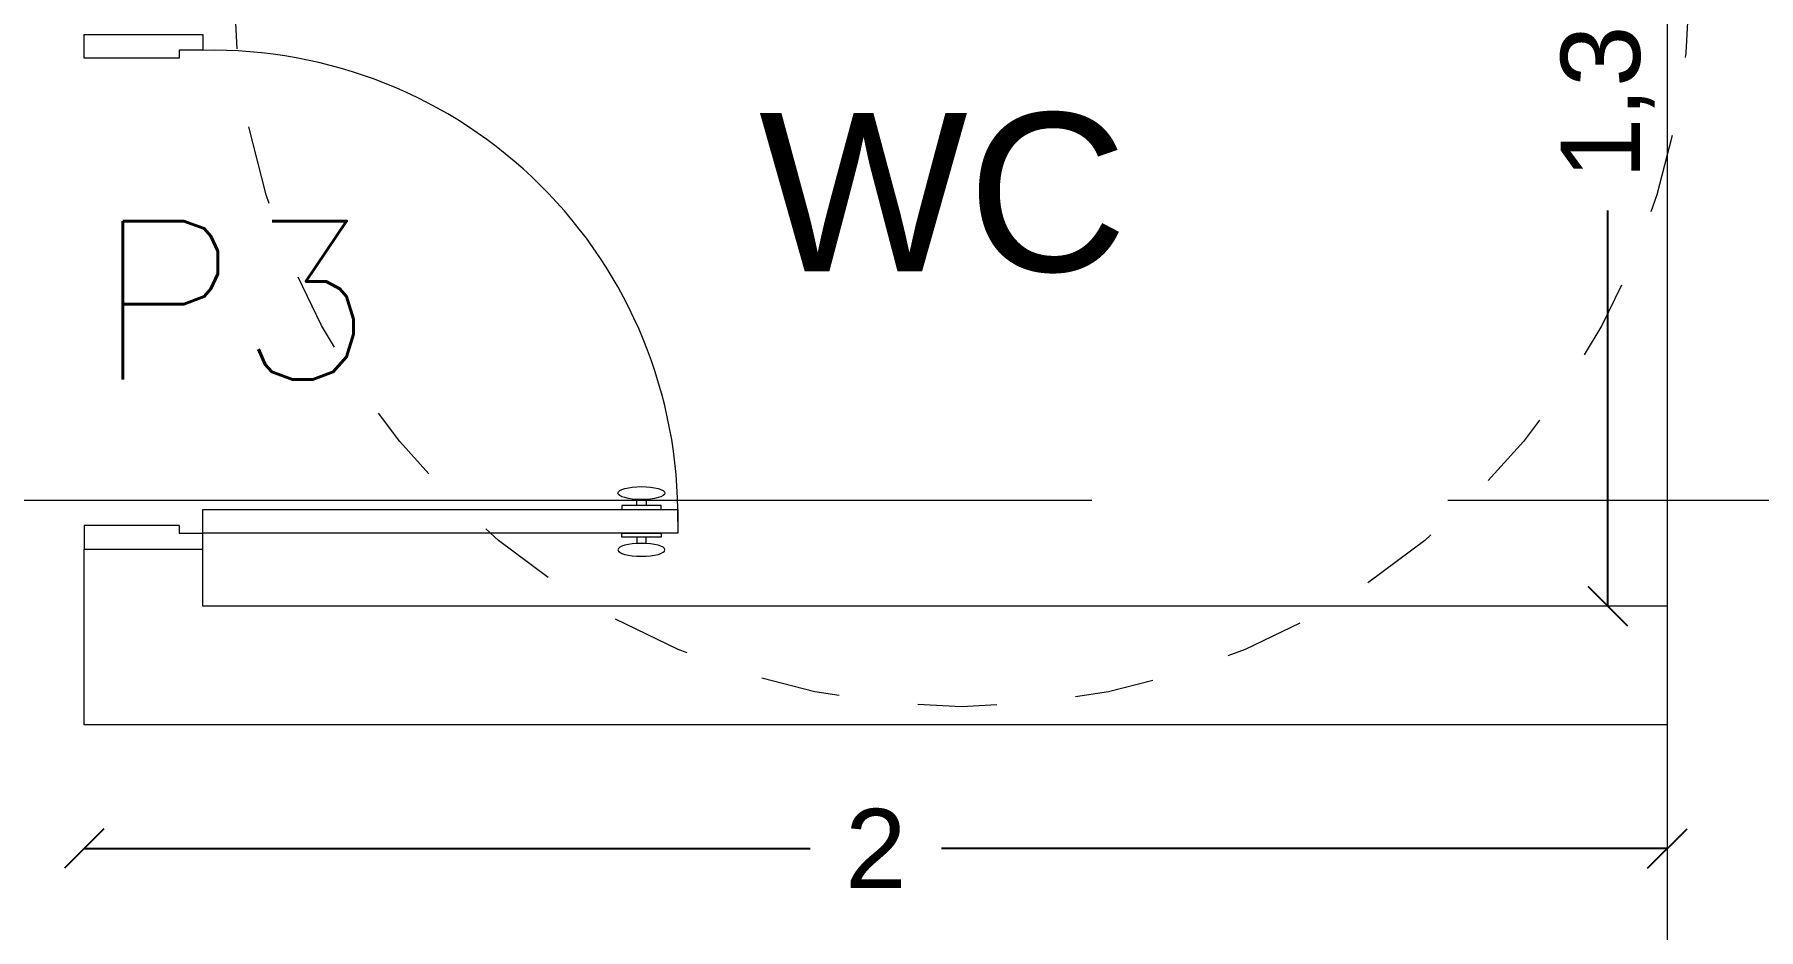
# Model space of a CAD drawing. Header units: metres. Extents: x 1628 to 1845, y 824 to 931.
# Drawn here: x 1650.208 to 1652.386, y 869.921 to 871.051 of the extents above; entities that cross this region are included whole.
import ezdxf
from ezdxf.enums import TextEntityAlignment as Align

# ---------------------------------------------------------------- set-up
doc = ezdxf.new("R2010")
doc.units = ezdxf.units.M
doc.header["$LTSCALE"] = 0.15
doc.linetypes.add('ACAD_ISO02W100', pattern=[15, 12, -3])
doc.linetypes.add('HIDDEN2', pattern=[0.1875, 0.125, -0.0625])
doc.layers.get('0').update_dxf_attribs({"lineweight": 0, "plot": 0})
doc.layers.get('Defpoints').update_dxf_attribs({"lineweight": 0})
for name, color, linetype, lineweight in [('Alvenaria', 170, 'Continuous', 0), ('Alvenaria ext', 5, 'Continuous', 5), ('Caixilho', 120, 'Continuous', 0), ('Cotas', 1, 'Continuous', 0), ('esquadrias', 2, 'Continuous', 0), ('Linhas invisíveis', 6, 'ACAD_ISO02W100', 0), ('Texto', 7, 'Continuous', 0)]:
    doc.layers.add(name, color=color, linetype=linetype, lineweight=lineweight)
doc.styles.add('ARIAL', font='arial.ttf', dxfattribs={"height": 0.003754})
doc.styles.add('lunardi 02', font='romans.shx', dxfattribs={"height": 0.2})
doc.styles.get("Standard").update_dxf_attribs({"font": 'arial.ttf'})
doc.styles.add('Tahoma', font='tahoma.ttf')
doc.dimstyles.new('Lunardi', dxfattribs={"dimtxt": 0.1, "dimasz": 0.05, "dimexe": 0, "dimexo": 0.05, "dimgap": 0.05, "dimtad": 0, "dimzin": 9, "dimtxsty": 'Standard', "dimblk": 'OBLIQUE', "dimcen": 0, "dimse1": 1, "dimse2": 1, "dimclrd": 1, "dimclre": 1, "dimclrt": 1, "dimadec": 0, "dimazin": 0, "dimtfac": 1, "dimtmove": 1, "dimatfit": 2, "dimldrblk": 'OBLIQUE', "dimfxl": 1, "dimarcsym": 0})

# ---------------------------------------------------------------- blocks, each defined once
blk = doc.blocks.new('porta060a')
at = {"layer": 'Caixilho'}
for p, q in [((0.15, 0.63), (0.12, 0.63)), ((0.12, 0.63), (0.12, 0.63)), ((0.12, 0.63), (0.12, 0.62))]:
    blk.add_line(p, q, dxfattribs=at)
for points in [[(0.12, 0.62), (0, 0.62), (0, 0.65), (0.15, 0.65), (0.15, 0.63)], [(0.12, 0.03), (0, 0.03), (0, 0), (0.15, 0), (0.15, 0.02)], [(0.12, 0.03), (0.12, 0.02), (0.15, 0.02)]]:
    blk.add_lwpolyline(points, dxfattribs=at)
for points in [[(0.15, 0.02), (0.15, 0.05), (0.75, 0.05), (0.75, 0.02)], [(0.679, 0.05), (0.729, 0.05), (0.729, 0.055), (0.679, 0.055)], [(0.7098, 0.055), (0.6981, 0.055), (0.6981, 0.0626), (0.7098, 0.0626)], [(0.679, 0.02), (0.729, 0.02), (0.729, 0.015), (0.679, 0.015)], [(0.7098, 0.015), (0.6981, 0.015), (0.6981, 0.0074), (0.7098, 0.0074)]]:
    blk.add_lwpolyline(points, close=True, dxfattribs=at)
blk.add_arc((0.1624, 0.0425), 0.5876, 359.2687, 91.2108, dxfattribs=at)
blk.add_ellipse((0.704, 0.0708), major_axis=(-0.0297, 0), ratio=0.275862, dxfattribs=at)
at = {"layer": 'Caixilho', "extrusion": (0, 0, -1)}
blk.add_ellipse((0.704, -0.0008), major_axis=(-0.0297, 0), ratio=0.275862, dxfattribs=at)
blk = doc.blocks.new('_Oblique')
at = {"color": 0, "linetype": 'ByBlock', "lineweight": -2}
blk.add_line((-0.5, -0.5), (0.5, 0.5), dxfattribs=at)
blk = doc.blocks.new('*D160')
at = {"layer": 'Cotas', "color": 1, "lineweight": -2, "ltscale": 0.3}
for p, q in [((1652.1958, 871.6792), (1652.1958, 871.1797)), ((1652.1958, 870.3292), (1652.1958, 870.8287))]:
    blk.add_line(p, q, dxfattribs=at)
at = {"layer": 'Defpoints', "color": 0, "ltscale": 0.3}
for p in [(1652.2712, 871.6792), (1652.1958, 870.3292), (1652.2712, 870.3292)]:
    blk.add_point(p, dxfattribs=at)
at = {"layer": 'Cotas', "color": 1, "lineweight": -2, "ltscale": 0.3, "xscale": 0.05, "yscale": 0.05, "zscale": 0.05}
for p, rotation in [((1652.1958, 871.6792), 90), ((1652.1958, 870.3292), 270)]:
    blk.add_blockref('_Oblique', p, dxfattribs=dict(at, rotation=rotation))
at = {"layer": 'Cotas', "color": 1, "ltscale": 0.3, "insert": (1652.1958, 871.0042), "char_height": 0.1, "attachment_point": 5, "rotation": 90}
blk.add_mtext('1,35', dxfattribs=at)
blk = doc.blocks.new('*D161')
at = {"layer": 'Alvenaria', "color": 1, "lineweight": -2, "ltscale": 0.3}
for p, q in [((1650.2712, 870.023), (1651.1881, 870.023)), ((1652.2712, 870.023), (1651.3543, 870.023))]:
    blk.add_line(p, q, dxfattribs=at)
at = {"layer": 'Defpoints', "color": 0, "ltscale": 0.3}
for p in [(1650.2712, 870.1792), (1652.2712, 870.1792), (1650.2712, 870.023)]:
    blk.add_point(p, dxfattribs=at)
at = {"layer": 'Alvenaria', "color": 1, "lineweight": -2, "ltscale": 0.3, "xscale": 0.05, "yscale": 0.05, "zscale": 0.05, "rotation": 180}
blk.add_blockref('_Oblique', (1650.2712, 870.023), dxfattribs=at)
at = {"layer": 'Alvenaria', "color": 1, "lineweight": -2, "ltscale": 0.3, "xscale": 0.05, "yscale": 0.05, "zscale": 0.05}
blk.add_blockref('_Oblique', (1652.2712, 870.023), dxfattribs=at)
at = {"layer": 'Alvenaria', "color": 1, "ltscale": 0.3, "insert": (1651.2712, 870.023), "char_height": 0.1, "attachment_point": 5}
blk.add_mtext('2', dxfattribs=at)
blk = doc.blocks.new('*U103')
blk.add_line((0.3125, 0), (13.7183, 0))
at = {"style": 'Tahoma', "flags": 8}
for tag, p in [('VIEWNUMBER', (0, 0)), ('VIEWNUMBER-b', (14.0308, 0))]:
    blk.add_attdef(tag, text='', height=0.125, dxfattribs=at).set_placement(p, align=Align.BOTTOM_CENTER)
for tag, p in [('SHEETNUMBER', (0, -0.0625)), ('SHEETNUMBER-b', (14.0308, -0.0625))]:
    blk.add_attdef(tag, text='', height=0.125, dxfattribs=at).set_placement(p, align=Align.TOP_CENTER)

msp = doc.modelspace()

# ---------------------------------------------------------------- linework, layer by layer
at = {"layer": 'Alvenaria'}
for p, q in [((1652.2712, 869.7792), (1652.2712, 871.8292)), ((1650.2712, 870.1792), (1650.2712, 870.4011)), ((1650.4212, 870.3292), (1650.4212, 870.4011)), ((1652.2712, 870.3292), (1650.4212, 870.3292)), ((1652.2712, 870.1792), (1650.2712, 870.1792))]:
    msp.add_line(p, q, dxfattribs=at)
at = {"layer": 'Alvenaria ext'}
msp.add_line((1652.2712, 870.3292), (1652.2712, 871.6792), dxfattribs=at)
at = {"layer": 'esquadrias', "linetype": 'HIDDEN2'}
msp.add_circle((1651.3796, 871.1219), 0.9198, dxfattribs=at)

# ---------------------------------------------------------------- block references
at = {"layer": 'Alvenaria ext'}
msp.add_blockref('porta060a', (1650.2712, 870.4011), dxfattribs=at)
at = {"layer": 'Linhas invisíveis', "rotation": 180}
msp.add_blockref('*U103', (1654.1065, 870.4626), dxfattribs=at)

# ---------------------------------------------------------------- texts
at = {"layer": 'Texto', "style": 'ARIAL'}
msp.add_text('WC', height=0.2, dxfattribs=at).set_placement((1651.3563, 870.852), align=Align.MIDDLE)
at = {"layer": 'Texto', "insert": (1650.2856, 870.8154), "char_height": 0.2, "width": 1.770181, "attachment_point": 1, "rotation": 359.9957, "style": 'lunardi 02'}
msp.add_mtext('P3', dxfattribs=at)

# ---------------------------------------------------------------- dimensions: what is measured, and where the dimension line sits
at = {"layer": 'Alvenaria', "ltscale": 0.3}
dim = msp.add_aligned_dim(p1=(1652.2712, 870.1792), p2=(1650.2712, 870.1792), distance=0.1562, dimstyle='Lunardi', dxfattribs=at)
dim.commit()
dim.dimension.update_dxf_attribs({"geometry": '*D161', "text_midpoint": (1651.2712, 870.023)})
at = {"layer": 'Cotas', "ltscale": 0.3}
dim = msp.add_aligned_dim(p1=(1652.2712, 871.6792), p2=(1652.2712, 870.3292), distance=-0.0754, dimstyle='Lunardi', dxfattribs=at)
dim.commit()
dim.dimension.update_dxf_attribs({"geometry": '*D160', "text_midpoint": (1652.1958, 871.0042)})

doc.saveas('drawing.dxf')
